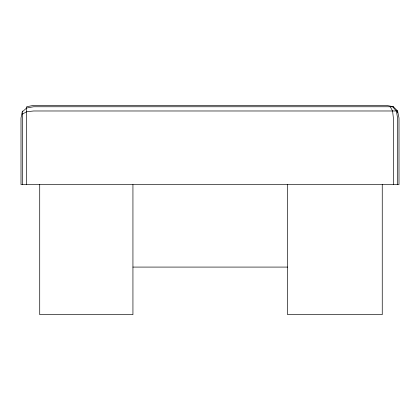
<?xml version="1.0" encoding="UTF-8"?>
<svg xmlns="http://www.w3.org/2000/svg" width="420" height="420" viewBox="0 0 420 420"><rect width="100%" height="100%" fill="white"/><g stroke="black" fill="none" stroke-linecap="round" stroke-linejoin="round"><path stroke-width="0.63" d="M22.407 111.762L26.628 108.008L33.663 106.759L393.372 106.759L397.593 110.98L399 118.015L399 184.585L21 184.585L21 118.015L22.407 110.98L22.407 184.585M22.407 114.109L26.628 111.762L33.663 110.98L397.593 110.98L397.593 112.933M132.935 267.083L287.574 267.083M393.372 106.759L386.337 105.352L33.663 105.352L26.628 106.759L26.628 184.585M392.59 106.759L396.344 110.98L397.593 118.015L397.593 184.585M390.243 106.759L392.59 110.98L393.372 118.015L393.372 184.585M382.253 184.585L382.253 314.648L287.574 314.648L287.574 184.585M132.935 184.585L132.935 314.648L39.716 314.648L39.716 184.585"/></g></svg>
